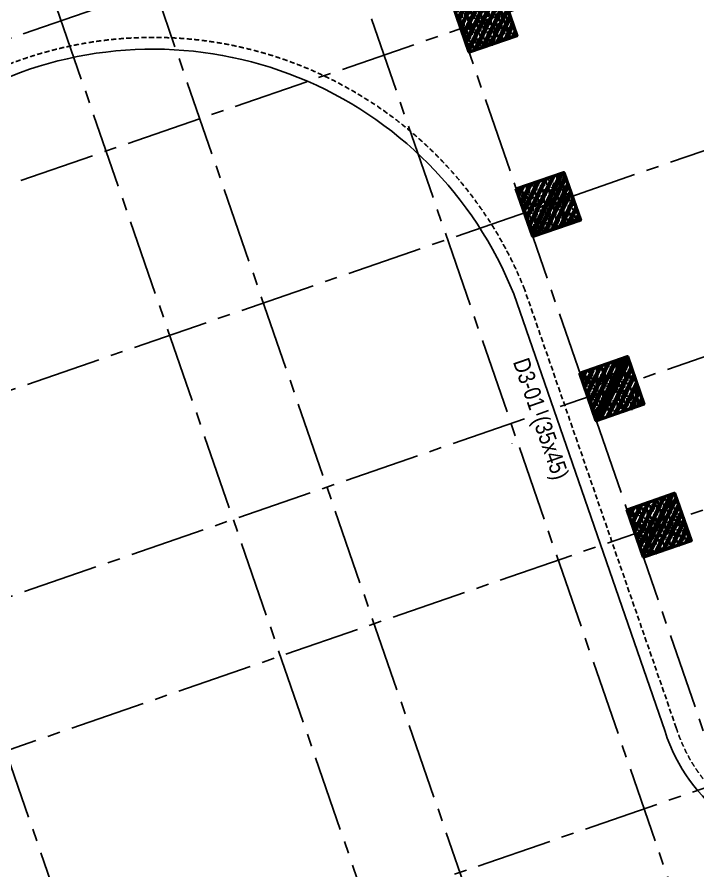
# Model space of a CAD drawing. Header units: millimetres. Extents: x -340714 to 2967022, y -655653 to 62.
# Drawn here: x 1331347 to 1351618, y -337006 to -311596 of the extents above; entities that cross this region are included whole.
import ezdxf
from ezdxf.enums import TextEntityAlignment as Align

# ---------------------------------------------------------------- set-up
doc = ezdxf.new("R2010")
doc.units = ezdxf.units.MM
doc.header["$LTSCALE"] = 100
doc.linetypes.add('CENTER2', pattern=[1.125, 0.75, -0.125, 0.125, -0.125])
doc.linetypes.add('DASHED', pattern=[4.5, 3, -1.5])
for name, color, linetype in [('A-GLAZ', 135, 'Continuous'), ('ccu11-Khuat', 9, 'DASHED'), ('ccu11-Thay', 7, 'Continuous'), ('ccu12-Hatch', 250, 'Continuous'), ('ccu12-Text', 31, 'Continuous'), ('ccu12-Truc', 13, 'CENTER2'), ('KC2-DIM', 251, 'Continuous')]:
    doc.layers.add(name, color=color, linetype=linetype)
doc.layers.add('ccu12-Tencaukien', color=9, linetype='Continuous', lineweight=15)
doc.layers.add('KT-Net cot vach', color=6, linetype='Continuous', lineweight=50)
doc.styles.add('Arial Narrow', font='ARIALN.TTF')

# ---------------------------------------------------------------- blocks, each defined once
blk = doc.blocks.new('Grid-ST-flat-3')
at = {"layer": 'ccu12-Truc', "ltscale": 30}
for p, q in [((343189.8455156268, -39014.65546948351), (361219.3016763728, -91236.39007851167)), ((340897.6132794917, -39806.04435974167), (359986.9050177329, -95097.55833493307)), ((335415.1609209013, -41698.85077767865), (354504.4526594841, -96990.36475386203)), ((332626.6722212732, -42661.57128335354), (351715.9639600302, -97953.08526004129)), ((324450.2562037199, -45484.46361355273), (343539.5479429879, -100775.9775917197)), ((377595.9390357226, -60477.92775269795), (312746.7367284152, -82866.99351539748)), ((352142.8453968058, -64928.08572440384), (311408.718397793, -78991.46684835991)), ((377787.2916931124, -66547.80383867014), (314639.543147344, -88349.44587364572)), ((368131.1051668772, -76017.52440288517), (316532.349566273, -93831.89823189395)), ((369534.392683656, -80082.1011514843), (317935.6370837545, -97896.47498025041)), ((362499.3874795342, -90794.44285003131), (320490.9257493085, -105297.7856638855))]:
    blk.add_line(p, q, dxfattribs=at)
blk = doc.blocks.new('*U151')
h = blk.add_hatch()
h.set_pattern_fill('VATLIEU04', color=250, scale=40, style=0, pattern_type=2)
h.set_pattern_definition([(49.99999999999999, (550, -550), (286.9040730403014, -25.10085399303804), [30, -330]), (355, (550, -550), (-55.50053344520001, 300.8768534800047), [24, -264]), (100.4514, (573.908672, -552.091736), (231.4037526856086, 275.7758168243814), [25.496076, -280.4568448]), (46.18420000000001, (550, -470), (426.8964194502578, -66.20760573160723), [45, -495]), (96.6356, (585.574698, -475.5173228), (373.8650822194813, 389.6471483601767), [38.2441152, -420.6852]), (351.1842, (550, -470), (373.8647780534509, 389.6474403701299), [36, -396]), (21, (590, -490), (238.7628208473847, -161.0475562661355), [30, -330]), (326.0000000000001, (590, -490), (97.32613276863269, 290.0600180187412), [24, -264]), (71.4514, (609.8968932, -503.4206424), (336.089051432596, 129.012198683981), [25.496076, -280.4568448]), (37.50000000000001, (550, -550), (4.863942126916267, 133.1575415325246), [0, -260.8, 0, -268, 0, -265]), (7.499999999999999, (550, -550), (105.2278149768594, 157.7646847529441), [0, -152.8, 0, -254.8, 0, -101]), (327.5, (460.8, -550), (213.5289744689636, -9.021948693751902), [0, -100, 0, -312, 0, -414]), (317.5, (420.8, -550), (233.2744677369545, 40.04199293292709), [0, -130, 0, -207.2, 0, -294]), (45, (550, -550), (-120.2081528017131, 120.2081528017131), []), (45, (550, -501), (-120.2081528017131, 120.2081528017131), [])])
h.paths.add_polyline_path([(-475, 475), (1025, 475), (1025, -1025), (-475, -1025)])
at = {"color": 6, "ltscale": 0.25}
blk.add_lwpolyline([(-475, 475), (1025, 475), (1025, -1025), (-475, -1025)], close=True, dxfattribs=at)
at = {"layer": 'Defpoints', "linetype": 'ByBlock', "ltscale": 30}
for p, q in [((1025, 475), (-475, -1025)), ((-475, 475), (1025, -1025))]:
    blk.add_line(p, q, dxfattribs=at)
blk = doc.blocks.new('MBDVCOTVACH-T2-T6-PN')
at = {"layer": 'ccu12-Hatch', "ltscale": 0.5}
h = blk.add_hatch(dxfattribs=at)
h.set_pattern_fill('BETONG', color=256, scale=50, pattern_type=2)
h.set_pattern_definition([(0, (-1923553.406636358, 300749.4537652719), (0, 259.8076212), [6.25, -143.75]), (0, (-1923553.406636358, 300760.2790828219), (0, 259.8076212), [6.25, -143.75]), (120, (-1923553.406636358, 300749.4537652719), (-225.0000000560045, -129.9038105999999), [6.249999999999998, -143.7499999999999]), (120, (-1923544.031636358, 300754.866424072), (-225.0000000560045, -129.9038105999999), [6.249999999999998, -143.7499999999999]), (0, (-1923478.406636358, 300879.3575758719), (0, 259.8076212), [6.25, -143.75]), (0, (-1923478.406636358, 300890.1828934219), (0, 259.8076212), [6.25, -143.75]), (120, (-1923478.406636358, 300879.3575758719), (-225.0000000560045, -129.9038105999999), [6.249999999999998, -143.7499999999999]), (120, (-1923469.031636358, 300884.7702346719), (-225.0000000560045, -129.9038105999999), [6.249999999999998, -143.7499999999999]), (59.99999999999999, (-1923547.156636358, 300749.4537652719), (-225.0000000560045, 129.9038106), [6.25, -143.75]), (59.99999999999999, (-1923556.531636358, 300754.866424072), (-225.0000000560045, 129.9038106), [6.25, -143.75]), (59.99999999999999, (-1923472.156636358, 300619.5499546719), (-225.0000000560045, 129.9038106), [6.25, -143.75]), (59.99999999999999, (-1923481.531636358, 300624.962613472), (-225.0000000560045, 129.9038106), [6.25, -143.75]), (45, (-1923553.406636358, 300749.4537652719), (-53.03300858899107, 53.03300858899107), []), (49.99999999999999, (-1923553.406636358, 300749.4537652719), (358.6300913003767, -31.37606749129755), [37.5, -412.5]), (355, (-1923553.406636358, 300749.4537652719), (-69.3756668065, 376.0960668500059), [30, -330]), (100.4514, (-1923523.520796358, 300746.8390952719), (289.2546908570108, 344.7197710304768), [31.870095, -350.571056]), (46.18420000000001, (-1923553.406636358, 300849.4537652719), (533.6205243128222, -82.75950716450905), [56.25, -618.75]), (96.6356, (-1923508.938263858, 300842.557111772), (467.3313527743517, 487.0589354502209), [47.805144, -525.8565]), (351.1842, (-1923553.406636358, 300849.4537652719), (467.3309725668136, 487.0593004626623), [45, -495]), (21, (-1923503.406636358, 300824.4537652719), (298.4535260592309, -201.3094453326694), [37.5, -412.5]), (326.0000000000001, (-1923503.406636358, 300824.4537652719), (121.6576659607909, 362.5750225234265), [30, -330]), (71.4514, (-1923478.535519858, 300807.6779622719), (420.111314290745, 161.2652483549762), [31.870095, -350.571056]), (37.50000000000001, (-1923553.406636358, 300749.4537652719), (6.079927658645334, 166.4469269156558), [0, -326, 0, -335, 0, -331.25]), (7.499999999999999, (-1923553.406636358, 300749.4537652719), (131.5347687210743, 197.2058559411801), [0, -191, 0, -318.5, 0, -126.25]), (327.5, (-1923664.906636358, 300749.4537652719), (266.9112180862045, -11.27743586718988), [0, -125, 0, -390, 0, -517.5]), (317.5, (-1923714.906636358, 300749.4537652719), (291.5930846711931, 50.05249116615887), [0, -162.5, 0, -259, 0, -367.5])])
edge = h.paths.add_edge_path()
edge.add_arc((4097.65261828457, -8624.055242631817), 750, 0, 360)
edge = h.paths.add_edge_path()
edge.add_arc((1410.005177336978, -253.7429474530509), 750, 0, 360)
edge = h.paths.add_edge_path()
edge.add_arc((101636.8044801299, -32126.61616641039), 750, 0, 360)
edge = h.paths.add_edge_path()
edge.add_arc((54389.03565472178, -32051.75711834745), 750, 0, 360)
at = {"layer": 'KT-Net cot vach', "rotation": 19.04713795399666}
for p in [(44871.77846938628, -10770.9840538142), (46764.58488781634, -16253.43641223467), (48657.39065854321, -21735.88899427338), (50060.67882337538, -25800.46551913326)]:
    blk.add_blockref('*U151', p, dxfattribs=at)
blk = doc.blocks.new('*U690')
at = {"layer": 'ccu12-Tencaukien', "color": 8, "ltscale": 10000}
blk.add_line((360.6565736538532, -155.3215232637356), (354.4065714950475, -155.3215232637356), dxfattribs=at)
at = {"layer": 'ccu12-Text', "color": 2, "style": 'Arial Narrow', "width": 0.8}
blk.add_attdef('SH', text='', height=300, dxfattribs=at).set_placement((275.6048113084853, 5.864471777974813), align=Align.BOTTOM_RIGHT)
at = {"layer": 'ccu12-Text', "color": 31, "style": 'Arial Narrow', "width": 0.8}
for tag, p in [('(', (507.5315725744504, -75.41116959831947)), ('KT', (632.605666770517, -75.41116959831947)), (')', (962.8971199221714, -75.41116959831947))]:
    blk.add_attdef(tag, text='', height=250, dxfattribs=at).set_placement(p, align=Align.BOTTOM_LEFT)
blk = doc.blocks.new('MBKC-T3-PN')
at = {"layer": 'ccu11-Khuat', "ltscale": 0.5, "elevation": -0.0003901197252574179}
blk.add_lwpolyline([(31224.41949791997, 10401.15608117677, -0.1203839840985264), (42572.85465626395, 11719.39024886949), (58379.85115727969, 7611.132730447047, -0.2258253160871416), (60186.44089432061, 5977.409135053749), (65551.80771612958, -9531.095751609828, 0.2919429440186994), (69736.50495830015, -12426.6161779894), (99368.00793614518, -12426.6161779894, -0.2609853684017961), (101894.5837610736, -14307.26193159987), (105248.9736585456, -29866.61846812873, -0.450430548376512), (100589.6931814908, -35326.6158653514), (55455.61416863091, -35326.6158653514, -0.3270381078692864), (50922.90468503162, -31997.94642836676), (46413.0024276413, -18965.37748569861, 0.4276044270060953), (30445.87231722521, -12504.80555859185), (12824.43251889106, -18584.35473983688, -0.1315578741241553), (10225.70651983377, -18473.84767023224), (9061.065310114762, -18020.38528109412, -0.1846755877232493), (7455.469289202709, -16623.04162249499), (2976.957835427951, -9107.263866643538, -0.02202630655650502), (-406.9169527727645, -3413.25466246967, -0.3992423458823245), (1800.966408062493, 257.1217708188342)], format="xyb", close=True, dxfattribs=at)
at = {"layer": 'ccu11-Thay', "elevation": -0.0003901197252574179}
blk.add_lwpolyline([(31106.50862324028, 10730.72166345781, -0.1205795836710196), (42638.87427653908, 12063.859528495), (58473.93031160696, 7948.309303218033, -0.2272385897093211), (60513.964432284, 6101.209794561379), (65878.81921774126, -9405.815059417277, 0.2908633368540378), (69743.13952882006, -12076.6161779894), (99390.07919017388, -12076.6161779894, -0.2655275921417467), (102229.2245215473, -14198.71881677723), (105593.7353260962, -29805.02123810095, -0.4513714951595503), (100592.7770390881, -35676.6158653514), (55455.39553553029, -35676.6158653514, -0.3267809868965265), (50590.57907296135, -32107.86789232772), (46084.8424524439, -19087.33667168533, 0.427810969143063), (30575.2745344413, -12830.40558466513), (12920.16765186726, -18921.57020124164, -0.1330764012900887), (10109.49357222929, -18804.19336872117), (8937.306803341722, -18347.79305564612, -0.183720991931343), (7150.621857264778, -16795.18900673359), (2680.126648878446, -9292.86400619999, -0.02215701127767281), (-737.5723420327995, -3537.213185448665, -0.4024491153328594), (1696.95094252727, 591.477936539799), (31106.50862324028, 10730.72166345781)], format="xyb", dxfattribs=at)

msp = doc.modelspace()

# ---------------------------------------------------------------- linework, layer by layer
at = {"layer": 'A-GLAZ'}
msp.add_lwpolyline([(1331155.712801311, -290018.7321018141, -0.1205795836710196), (1342688.078454609, -288685.5942367769), (1358523.134489677, -292801.1444620539, -0.2272385897093211), (1360563.168610354, -294648.2439707106), (1365928.023395812, -310155.2688246892, 0.2908633368540378), (1369792.34370689, -312826.0699432613), (1399439.283368244, -312826.0699432613, -0.2655275921417467), (1402278.428699618, -314948.1725820492), (1405642.939504167, -330554.4750033729, -0.4513714951595503), (1400641.981217158, -336426.0696306233), (1355504.599713601, -336426.0696306233, -0.3267809868965265), (1350639.783251032, -332857.3216575996), (1346134.046630514, -319836.7904369573, 0.427810969143063), (1330624.478712512, -313579.8593499371), (1312969.371829938, -319671.0239665136, -0.1330764012900887), (1310158.6977503, -319553.6471339931), (1308986.510981412, -319097.2468209181, -0.183720991931343), (1307199.826035335, -317544.6427720055), (1302729.330826949, -310042.3177714719, -0.02215701127767281), (1299311.631836038, -304286.6669507206, -0.4024491153328594), (1301746.155120598, -300157.9758287321), (1331155.712801311, -290018.7321018141)], format="xyb", dxfattribs=at)

# ---------------------------------------------------------------- block references
msp.add_blockref('Grid-ST-flat-3', (991086.621342859, -243129.7985158589))
at = {"layer": 'ccu12-Tencaukien', "extrusion": (-7.825994902301875e-07, -7.350826757026604e-07, 0.9999999999994236)}
ref = msp.add_blockref('*U690', (1346388.99403831, -323648.3325327252, -1.996647216752718), dxfattribs=dict(at, xscale=1.815893337873056, yscale=1.815893337873056, zscale=1.815893337873056, rotation=268.6206537066452))
ref.add_attrib('KT', '(35x45)', dxfattribs={"color": 31, "extrusion": (-7.825994902301875e-07, -7.350826757026604e-07, 0.9999999999994236), "height": 499.9999999999999, "rotation": 289.0837199907818, "style": 'Arial Narrow'}).set_placement((1346545.274980722, -323621.6489035638, -0.8162941175101571), align=Align.BOTTOM_LEFT)
ref.add_attrib('SH', 'D3-01', dxfattribs={"color": 2, "extrusion": (-7.825994902301875e-07, -7.350826757026604e-07, 0.9999999999994236), "height": 499.9999999999999, "rotation": 289.0837199907818, "style": 'Arial Narrow'}).set_placement((1346470.314533781, -323377.8276805122, -0.8160375429307408), align=Align.BOTTOM_RIGHT)
at = {"layer": 'KC2-DIM', "ltscale": 0.5}
msp.add_blockref('MBKC-T3-PN', (1300049.20417807, -300749.4537652719), dxfattribs=at)
at = {"layer": 'KC2-DIM'}
msp.add_blockref('MBDVCOTVACH-T2-T6-PN', (1300049.20417807, -300749.4537652719), dxfattribs=at)

doc.saveas('drawing.dxf')
